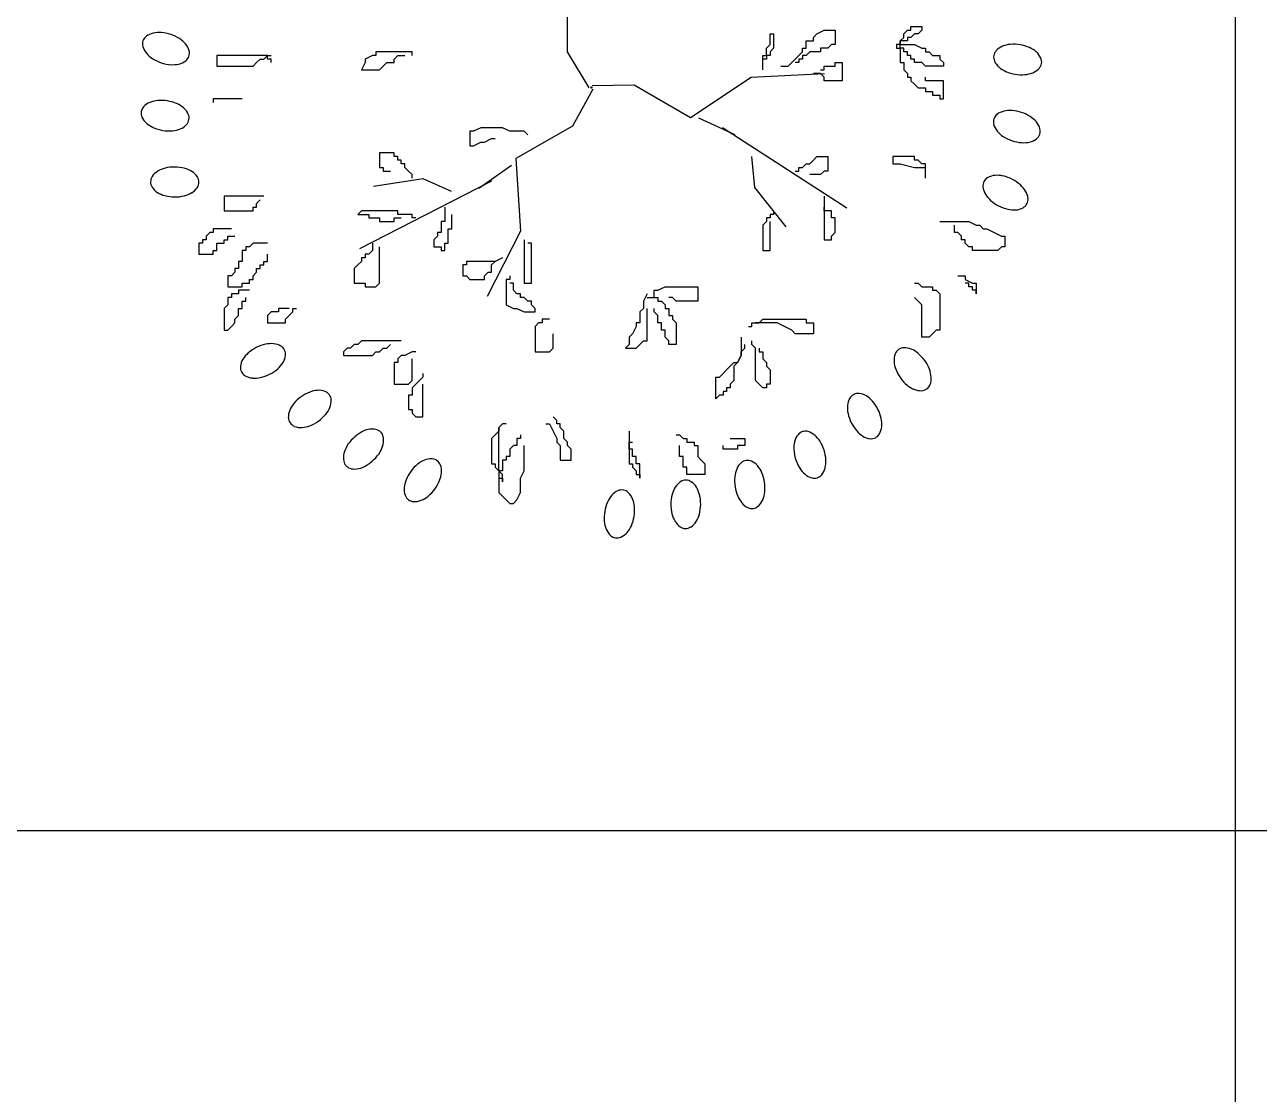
# Model space of a CAD drawing. Header units: inches. Extents: x 7658 to 73799, y 48 to 40262.
# Drawn here: x 49054 to 51150, y 30677 to 32493 of the extents above; entities that cross this region are included whole.
import ezdxf

# ---------------------------------------------------------------- set-up
doc = ezdxf.new("R2010")
doc.units = ezdxf.units.IN
doc.layers.add('www.cad-blocks.net', color=7, linetype='Continuous')

# ---------------------------------------------------------------- blocks, each defined once
blk = doc.blocks.new('A$C516926BB')
for p, q in [((39.7224, 38.5194), (39.7224, 0)), ((0, 30.4302), (62.4121, 30.4302))]:
    blk.add_line(p, q)
blk = doc.blocks.new('A$C4128763F')
at = {"color": 0}
for p, q in [((0.7243, 0.8255), (0.7243, 0.9359)), ((1.1479, 0.8562), (1.1602, 0.8623)), ((1.1602, 0.8623), (1.1786, 0.8623)), ((1.1786, 0.8623), (1.1786, 0.8377)), ((1.2952, 0.8562), (1.3014, 0.8623)), ((1.3014, 0.8623), (1.3075, 0.8623)), ((1.3075, 0.8684), (1.3259, 0.8684)), ((1.3075, 0.8623), (1.3075, 0.8684)), ((1.3259, 0.8623), (1.3198, 0.8562)), ((1.3259, 0.8684), (1.3259, 0.8623)), ((1.0681, 0.8562), (1.0742, 0.8562)), ((1.0681, 0.8377), (1.0681, 0.8562)), ((1.0742, 0.8562), (1.0742, 0.8316)), ((1.1295, 0.8439), (1.1418, 0.8439)), ((1.1295, 0.8316), (1.1295, 0.8439)), ((1.1418, 0.85), (1.1479, 0.8562)), ((1.1418, 0.8439), (1.1418, 0.85)), ((1.2891, 0.8439), (1.2952, 0.85)), ((1.3014, 0.8439), (1.2891, 0.8439)), ((1.2891, 0.8439), (1.2891, 0.8377)), ((1.2891, 0.8377), (1.2891, 0.8439)), ((1.2952, 0.85), (1.2952, 0.8562)), ((1.3014, 0.85), (1.3014, 0.8439)), ((1.3075, 0.85), (1.3014, 0.85)), ((1.3137, 0.8562), (1.3075, 0.85)), ((1.3198, 0.8562), (1.3137, 0.8562)), ((0.2148, 0.8193), (0.1288, 0.8193)), ((0.1288, 0.8193), (0.1288, 0.8009)), ((0.2086, 0.8132), (0.2148, 0.8193)), ((0.2148, 0.8193), (0.2209, 0.8193)), ((0.2148, 0.8132), (0.2148, 0.8193)), ((0.3928, 0.8193), (0.3805, 0.8132)), ((0.3989, 0.8193), (0.3928, 0.8193)), ((0.3989, 0.8255), (0.3989, 0.8193)), ((0.4603, 0.8255), (0.3989, 0.8255)), ((0.4296, 0.8132), (0.4358, 0.8193)), ((0.4358, 0.8193), (0.448, 0.8193)), ((0.4603, 0.8193), (0.4603, 0.8255)), ((0.7611, 0.7641), (0.7243, 0.8255)), ((1.0558, 0.8193), (1.0619, 0.8193)), ((1.0558, 0.7948), (1.0558, 0.8193)), ((1.0619, 0.8316), (1.0681, 0.8377)), ((1.0619, 0.8193), (1.0619, 0.8316)), ((1.0619, 0.8193), (1.0619, 0.8132)), ((1.0681, 0.8193), (1.0619, 0.8193)), ((1.0742, 0.8316), (1.0681, 0.8255)), ((1.0681, 0.8255), (1.0681, 0.8193)), ((1.1111, 0.8132), (1.1172, 0.8193)), ((1.1172, 0.8193), (1.1233, 0.8255)), ((1.1233, 0.8316), (1.1295, 0.8316)), ((1.1233, 0.8255), (1.1233, 0.8316)), ((1.1233, 0.8193), (1.1233, 0.8132)), ((1.1295, 0.8193), (1.1233, 0.8193)), ((1.1356, 0.8255), (1.1295, 0.8193)), ((1.154, 0.8255), (1.1356, 0.8255)), ((1.154, 0.8316), (1.154, 0.8255)), ((1.1663, 0.8316), (1.154, 0.8316)), ((1.1725, 0.8377), (1.1663, 0.8316)), ((1.1786, 0.8377), (1.1725, 0.8377)), ((1.283, 0.8377), (1.283, 0.8316)), ((1.2891, 0.8377), (1.283, 0.8377)), ((1.283, 0.8316), (1.2891, 0.8316)), ((1.2891, 0.8377), (1.3137, 0.8377)), ((1.2891, 0.8316), (1.2891, 0.8377)), ((1.2952, 0.8316), (1.2891, 0.8316)), ((1.2891, 0.8316), (1.2891, 0.8071)), ((1.2952, 0.8255), (1.2952, 0.8316)), ((1.3014, 0.8255), (1.2952, 0.8255)), ((1.3014, 0.8193), (1.3014, 0.8255)), ((1.3075, 0.8193), (1.3014, 0.8193)), ((1.3075, 0.8132), (1.3075, 0.8193)), ((1.3137, 0.8377), (1.3259, 0.8316)), ((1.3259, 0.8316), (1.3321, 0.8316)), ((1.3321, 0.8316), (1.3321, 0.8255)), ((1.3321, 0.8255), (1.3382, 0.8255)), ((1.3382, 0.8255), (1.3443, 0.8193)), ((1.3443, 0.8193), (1.3566, 0.8193)), ((1.3566, 0.8193), (1.3566, 0.8132)), ((0.1288, 0.8009), (0.1902, 0.8009)), ((0.1902, 0.8009), (0.1963, 0.8071)), ((0.1963, 0.8071), (0.2025, 0.8132)), ((0.2025, 0.8132), (0.2086, 0.8132)), ((0.2209, 0.8132), (0.2148, 0.8132)), ((0.2209, 0.8071), (0.2209, 0.8132)), ((0.3805, 0.8071), (0.3744, 0.7948)), ((0.3805, 0.8132), (0.3805, 0.8071)), ((0.4051, 0.7948), (0.4112, 0.8009)), ((0.4112, 0.8009), (0.4173, 0.8071)), ((0.4173, 0.8071), (0.4296, 0.8071)), ((0.4296, 0.8071), (0.4296, 0.8132)), ((1.0619, 0.8132), (1.0558, 0.8132)), ((1.0865, 0.8009), (1.0988, 0.8009)), ((1.0988, 0.8009), (1.1049, 0.8071)), ((1.1049, 0.8071), (1.1111, 0.8132)), ((1.1172, 0.8071), (1.1111, 0.8071)), ((1.1172, 0.8132), (1.1172, 0.8071)), ((1.1233, 0.8132), (1.1172, 0.8132)), ((1.1602, 0.8009), (1.1786, 0.8009)), ((1.1602, 0.7948), (1.1602, 0.8009)), ((1.1786, 0.8071), (1.1909, 0.8071)), ((1.1786, 0.8009), (1.1786, 0.8071)), ((1.1909, 0.8071), (1.1909, 0.7764)), ((1.2891, 0.8071), (1.2952, 0.8071)), ((1.2952, 0.8071), (1.2952, 0.7948)), ((1.3137, 0.8132), (1.3075, 0.8132)), ((1.3137, 0.8071), (1.3137, 0.8132)), ((1.3259, 0.8071), (1.3137, 0.8071)), ((1.3321, 0.8009), (1.3259, 0.8071)), ((1.3628, 0.8009), (1.3321, 0.8009)), ((1.3566, 0.8132), (1.3628, 0.8071)), ((1.3628, 0.8071), (1.3628, 0.8009)), ((0.3744, 0.7948), (0.4051, 0.7948)), ((0.9332, 0.7142), (1.0363, 0.7823)), ((1.0363, 0.7823), (1.1604, 0.7886)), ((1.154, 0.7887), (1.1418, 0.7887)), ((1.154, 0.7948), (1.1602, 0.7948)), ((1.1602, 0.7825), (1.154, 0.7887)), ((1.1602, 0.7764), (1.1602, 0.7825)), ((1.1909, 0.7764), (1.1602, 0.7764)), ((1.2952, 0.7948), (1.3014, 0.7887)), ((1.3014, 0.7887), (1.3014, 0.7825)), ((1.3014, 0.7825), (1.3075, 0.7825)), ((1.3075, 0.7825), (1.3075, 0.7764)), ((1.3075, 0.7764), (1.3137, 0.7703)), ((1.3321, 0.7764), (1.3321, 0.7825)), ((1.3628, 0.7764), (1.3321, 0.7764)), ((1.3628, 0.7457), (1.3628, 0.7764)), ((0.7671, 0.7619), (0.7324, 0.6993)), ((0.766, 0.7682), (0.8376, 0.7694)), ((0.8376, 0.7694), (0.9332, 0.7142)), ((1.3137, 0.7703), (1.3198, 0.7641)), ((1.3198, 0.7641), (1.3321, 0.7641)), ((1.3321, 0.7641), (1.3321, 0.758)), ((1.3321, 0.758), (1.3443, 0.758)), ((1.3443, 0.758), (1.3443, 0.7519)), ((0.1718, 0.7457), (0.1227, 0.7457)), ((0.1227, 0.7457), (0.1227, 0.7396)), ((1.3443, 0.7519), (1.3566, 0.7519)), ((1.3566, 0.7519), (1.3566, 0.7457)), ((1.3566, 0.7457), (1.3628, 0.7457)), ((0.9469, 0.7134), (1.0084, 0.6849)), ((0.577, 0.6966), (0.5647, 0.6905)), ((0.6138, 0.6966), (0.577, 0.6966)), ((0.6261, 0.6905), (0.6138, 0.6966)), ((0.7324, 0.6993), (0.6367, 0.6441)), ((0.9872, 0.6972), (1.1988, 0.5608)), ((0.5585, 0.6905), (0.5585, 0.666)), ((0.5647, 0.6905), (0.5585, 0.6905)), ((0.5647, 0.666), (0.577, 0.6721)), ((0.577, 0.6721), (0.5831, 0.6721)), ((0.5831, 0.6721), (0.5954, 0.6782)), ((0.5954, 0.6782), (0.6015, 0.6782)), ((0.6506, 0.6905), (0.6261, 0.6905)), ((0.6568, 0.6844), (0.6506, 0.6905)), ((0.4051, 0.6537), (0.4051, 0.6292)), ((0.4296, 0.6537), (0.4051, 0.6537)), ((0.4296, 0.6476), (0.4296, 0.6537)), ((0.5585, 0.666), (0.5647, 0.666)), ((0.4051, 0.6292), (0.4112, 0.6292)), ((0.4112, 0.6292), (0.4112, 0.623)), ((0.4358, 0.6476), (0.4296, 0.6476)), ((0.4358, 0.6414), (0.4358, 0.6476)), ((0.4419, 0.6414), (0.4358, 0.6414)), ((0.4419, 0.6353), (0.4419, 0.6414)), ((0.448, 0.6353), (0.4419, 0.6353)), ((0.448, 0.6292), (0.448, 0.6353)), ((0.4542, 0.623), (0.448, 0.6292)), ((0.6292, 0.6327), (0.5738, 0.5936)), ((0.6367, 0.6441), (0.6442, 0.5208)), ((1.0364, 0.6475), (1.0415, 0.595)), ((1.1172, 0.6292), (1.1233, 0.6292)), ((1.1172, 0.623), (1.1172, 0.6292)), ((1.1233, 0.6292), (1.1295, 0.6353)), ((1.1295, 0.6353), (1.1356, 0.6353)), ((1.1356, 0.6353), (1.1418, 0.6414)), ((1.1418, 0.6414), (1.1479, 0.6476)), ((1.1479, 0.6476), (1.1663, 0.6476)), ((1.1663, 0.6476), (1.1663, 0.623)), ((1.2768, 0.6476), (1.2768, 0.6353)), ((1.3137, 0.6476), (1.2768, 0.6476)), ((1.2768, 0.6353), (1.2891, 0.6353)), ((1.2891, 0.6353), (1.3137, 0.6292)), ((1.3137, 0.6414), (1.3137, 0.6476)), ((1.3198, 0.6414), (1.3137, 0.6414)), ((1.3137, 0.6292), (1.3321, 0.6292)), ((1.3259, 0.6353), (1.3198, 0.6414)), ((1.3321, 0.6353), (1.3259, 0.6353)), ((1.3321, 0.6108), (1.3321, 0.6353)), ((0.4793, 0.61), (0.3949, 0.5967)), ((0.4112, 0.623), (0.4235, 0.623)), ((0.4603, 0.6169), (0.4542, 0.623)), ((0.4603, 0.6108), (0.4603, 0.6169)), ((0.5274, 0.5881), (0.4793, 0.61)), ((1.1111, 0.623), (1.1172, 0.623)), ((1.154, 0.6169), (1.1356, 0.6169)), ((1.1602, 0.623), (1.154, 0.6169)), ((1.1663, 0.623), (1.1602, 0.623)), ((0.595, 0.6059), (0.3711, 0.4908)), ((1.0415, 0.595), (1.0952, 0.5285)), ((0.2086, 0.5801), (0.1411, 0.5801)), ((0.1411, 0.5801), (0.1411, 0.5555)), ((0.1963, 0.5678), (0.2025, 0.5739)), ((0.1963, 0.5617), (0.1963, 0.5678)), ((1.1602, 0.5801), (1.1602, 0.5065)), ((0.1411, 0.5555), (0.1902, 0.5555)), ((0.1902, 0.5617), (0.1963, 0.5617)), ((0.1902, 0.5555), (0.1902, 0.5617)), ((0.3744, 0.5555), (0.3682, 0.5494)), ((0.3682, 0.5494), (0.3866, 0.5494)), ((0.4358, 0.5555), (0.3744, 0.5555)), ((0.3866, 0.5494), (0.3866, 0.5433)), ((0.4358, 0.5494), (0.4358, 0.5555)), ((0.4603, 0.5494), (0.4358, 0.5494)), ((0.4603, 0.5433), (0.4603, 0.5494)), ((0.5156, 0.5617), (0.5156, 0.5371)), ((0.5278, 0.5249), (0.5278, 0.5494)), ((1.0681, 0.5494), (1.0681, 0.5433)), ((1.0742, 0.5494), (1.0681, 0.5494)), ((1.0742, 0.5555), (1.0742, 0.5494)), ((1.1602, 0.5555), (1.1602, 0.5617)), ((1.1725, 0.5555), (1.1602, 0.5555)), ((1.1725, 0.5433), (1.1725, 0.5555)), ((0.1227, 0.5249), (0.1227, 0.5187)), ((0.1534, 0.5249), (0.1227, 0.5249)), ((0.3866, 0.5433), (0.4051, 0.5433)), ((0.4051, 0.5433), (0.4051, 0.5371)), ((0.4051, 0.5371), (0.4296, 0.5371)), ((0.4296, 0.5433), (0.4419, 0.5433)), ((0.4296, 0.5371), (0.4296, 0.5433)), ((0.4665, 0.5433), (0.4603, 0.5433)), ((0.5094, 0.5371), (0.5094, 0.5187)), ((0.5156, 0.5371), (0.5094, 0.5371)), ((0.5217, 0.5249), (0.5278, 0.5249)), ((0.5217, 0.5003), (0.5217, 0.5249)), ((1.0619, 0.5371), (1.0558, 0.531)), ((1.0558, 0.531), (1.0558, 0.4881)), ((1.0619, 0.5433), (1.0619, 0.5371)), ((1.0681, 0.5433), (1.0619, 0.5433)), ((1.0681, 0.4881), (1.0681, 0.5371)), ((1.1786, 0.5433), (1.1725, 0.5433)), ((1.1786, 0.5187), (1.1786, 0.5433)), ((1.3566, 0.5371), (1.4057, 0.5371)), ((1.3812, 0.5187), (1.3812, 0.531)), ((1.4057, 0.5371), (1.418, 0.531)), ((1.418, 0.531), (1.4242, 0.531)), ((1.4242, 0.531), (1.4303, 0.5249)), ((1.4303, 0.5249), (1.4364, 0.5249)), ((1.4364, 0.5249), (1.4487, 0.5187)), ((0.1042, 0.5065), (0.1042, 0.5003)), ((0.1104, 0.5065), (0.1042, 0.5065)), ((0.1165, 0.5187), (0.1104, 0.5126)), ((0.1104, 0.5126), (0.1104, 0.5065)), ((0.1227, 0.5187), (0.1165, 0.5187)), ((0.1411, 0.5065), (0.1472, 0.5065)), ((0.1411, 0.5003), (0.1411, 0.5065)), ((0.1472, 0.5126), (0.1595, 0.5126)), ((0.1472, 0.5065), (0.1472, 0.5126)), ((0.5033, 0.5126), (0.4971, 0.5065)), ((0.4971, 0.5065), (0.4971, 0.4942)), ((0.5033, 0.5187), (0.5033, 0.5126)), ((0.5094, 0.5187), (0.5033, 0.5187)), ((0.6442, 0.5208), (0.5876, 0.4102)), ((0.6506, 0.5065), (0.6506, 0.4328)), ((1.1602, 0.5065), (1.1725, 0.5065)), ((1.1725, 0.5126), (1.1786, 0.5187)), ((1.1725, 0.5065), (1.1725, 0.5126)), ((1.3873, 0.5187), (1.3812, 0.5187)), ((1.3935, 0.5126), (1.3873, 0.5187)), ((1.3935, 0.5065), (1.3935, 0.5126)), ((1.3996, 0.5065), (1.3935, 0.5065)), ((1.3996, 0.5003), (1.3996, 0.5065)), ((1.4487, 0.5187), (1.461, 0.5126)), ((1.461, 0.5126), (1.4671, 0.5126)), ((1.4671, 0.5126), (1.4671, 0.4942)), ((0.0981, 0.5003), (0.0981, 0.4819)), ((0.1042, 0.5003), (0.0981, 0.5003)), ((0.1227, 0.4881), (0.1288, 0.4881)), ((0.1227, 0.4819), (0.1227, 0.4881)), ((0.1288, 0.5003), (0.1411, 0.5003)), ((0.1288, 0.4881), (0.1288, 0.5003)), ((0.1718, 0.4881), (0.1718, 0.4696)), ((0.1779, 0.4881), (0.1718, 0.4881)), ((0.1779, 0.4942), (0.1779, 0.4881)), ((0.1841, 0.4942), (0.1779, 0.4942)), ((0.1902, 0.5003), (0.1841, 0.4942)), ((0.2148, 0.5003), (0.1902, 0.5003)), ((0.3928, 0.4881), (0.3866, 0.4819)), ((0.3928, 0.5003), (0.3928, 0.4881)), ((0.4051, 0.4328), (0.4051, 0.4942)), ((0.4971, 0.4942), (0.5094, 0.4942)), ((0.5094, 0.4942), (0.5094, 0.4881)), ((0.5094, 0.4881), (0.5156, 0.4881)), ((0.5156, 0.5003), (0.5217, 0.5003)), ((0.5156, 0.4881), (0.5156, 0.5003)), ((0.6629, 0.5003), (0.6568, 0.5003)), ((0.6629, 0.4328), (0.6629, 0.5003)), ((1.0558, 0.4881), (1.0681, 0.4881)), ((1.4057, 0.4942), (1.3996, 0.5003)), ((1.4119, 0.4942), (1.4057, 0.4942)), ((1.4119, 0.4881), (1.4119, 0.4942)), ((1.4549, 0.4881), (1.4119, 0.4881)), ((1.461, 0.4942), (1.4549, 0.4881)), ((1.4671, 0.4942), (1.461, 0.4942)), ((0.0981, 0.4819), (0.1227, 0.4819)), ((0.1656, 0.4696), (0.1656, 0.4574)), ((0.1718, 0.4696), (0.1656, 0.4696)), ((0.2025, 0.4635), (0.2086, 0.4635)), ((0.2025, 0.4574), (0.2025, 0.4635)), ((0.2086, 0.4696), (0.2148, 0.4696)), ((0.2086, 0.4635), (0.2086, 0.4696)), ((0.2148, 0.4696), (0.2148, 0.4819)), ((0.3682, 0.4635), (0.3621, 0.4574)), ((0.3744, 0.4696), (0.3682, 0.4635)), ((0.3744, 0.4758), (0.3744, 0.4696)), ((0.3805, 0.4758), (0.3744, 0.4758)), ((0.3805, 0.4819), (0.3805, 0.4758)), ((0.3866, 0.4819), (0.3805, 0.4819)), ((0.5463, 0.4635), (0.5463, 0.4451)), ((0.5524, 0.4635), (0.5463, 0.4635)), ((0.6015, 0.4696), (0.5524, 0.4696)), ((0.5524, 0.4696), (0.5524, 0.4635)), ((0.5954, 0.4635), (0.6015, 0.4696)), ((0.5954, 0.4512), (0.5954, 0.4635)), ((0.6138, 0.4758), (0.6015, 0.4696)), ((0.1472, 0.4451), (0.1472, 0.4267)), ((0.1534, 0.4451), (0.1472, 0.4451)), ((0.1595, 0.4512), (0.1534, 0.4451)), ((0.1656, 0.4574), (0.1595, 0.4574)), ((0.1595, 0.4574), (0.1595, 0.4512)), ((0.1902, 0.4451), (0.1963, 0.4512)), ((0.1902, 0.439), (0.1902, 0.4451)), ((0.1963, 0.4574), (0.2025, 0.4574)), ((0.1963, 0.4512), (0.1963, 0.4574)), ((0.3621, 0.4574), (0.3621, 0.4328)), ((0.5463, 0.4451), (0.5524, 0.4451)), ((0.5524, 0.4451), (0.5585, 0.439)), ((0.5831, 0.4451), (0.5892, 0.4512)), ((0.5831, 0.439), (0.5831, 0.4451)), ((0.5892, 0.4512), (0.5954, 0.4512)), ((0.6261, 0.4451), (0.6261, 0.439)), ((1.3873, 0.4451), (1.3996, 0.4451)), ((1.3996, 0.4451), (1.3996, 0.439)), ((0.1472, 0.4267), (0.1718, 0.4267)), ((0.1656, 0.4206), (0.1656, 0.4144)), ((0.1841, 0.4206), (0.1656, 0.4206)), ((0.1718, 0.4328), (0.1841, 0.4328)), ((0.1718, 0.4267), (0.1718, 0.4328)), ((0.1841, 0.439), (0.1902, 0.439)), ((0.1841, 0.4328), (0.1841, 0.439)), ((0.3621, 0.4328), (0.3805, 0.4328)), ((0.3805, 0.4328), (0.3805, 0.4267)), ((0.3805, 0.4267), (0.3989, 0.4267)), ((0.3989, 0.4267), (0.4051, 0.4328)), ((0.5585, 0.439), (0.5831, 0.439)), ((0.6199, 0.439), (0.6199, 0.396)), ((0.6261, 0.439), (0.6199, 0.439)), ((0.6322, 0.4328), (0.6261, 0.4328)), ((0.6322, 0.4206), (0.6322, 0.4328)), ((0.6383, 0.4144), (0.6322, 0.4206)), ((0.6506, 0.4328), (0.6629, 0.4328)), ((0.8716, 0.4206), (0.8778, 0.4206)), ((0.8716, 0.4083), (0.8716, 0.4206)), ((0.8778, 0.4206), (0.8901, 0.4267)), ((0.8901, 0.4267), (0.9453, 0.4267)), ((0.9453, 0.4267), (0.9453, 0.4022)), ((1.3137, 0.4328), (1.3198, 0.4328)), ((1.3198, 0.4328), (1.3259, 0.4267)), ((1.3259, 0.4267), (1.3443, 0.4267)), ((1.3443, 0.4267), (1.3443, 0.4206)), ((1.3443, 0.4206), (1.3505, 0.4206)), ((1.3505, 0.4206), (1.3566, 0.4144)), ((1.3996, 0.439), (1.4119, 0.4328)), ((1.4057, 0.4328), (1.3996, 0.4328)), ((1.4057, 0.4267), (1.4057, 0.4328)), ((1.4119, 0.4267), (1.4057, 0.4267)), ((1.4119, 0.4328), (1.418, 0.4328)), ((1.4119, 0.4206), (1.4119, 0.4267)), ((1.418, 0.4206), (1.4119, 0.4206)), ((1.418, 0.4328), (1.418, 0.4144)), ((1.418, 0.4144), (1.418, 0.4206)), ((0.1472, 0.4083), (0.1472, 0.396)), ((0.1534, 0.4083), (0.1472, 0.4083)), ((0.1656, 0.4144), (0.1534, 0.4144)), ((0.1534, 0.4144), (0.1534, 0.4083)), ((0.1718, 0.4022), (0.1779, 0.4022)), ((0.1718, 0.3899), (0.1718, 0.4022)), ((0.1779, 0.4022), (0.1779, 0.4083)), ((0.6445, 0.4144), (0.6383, 0.4144)), ((0.6445, 0.4083), (0.6445, 0.4144)), ((0.6506, 0.4083), (0.6445, 0.4083)), ((0.6568, 0.4022), (0.6506, 0.4083)), ((0.6629, 0.4022), (0.6568, 0.4022)), ((0.6629, 0.396), (0.6629, 0.4022)), ((0.8594, 0.4144), (0.8532, 0.4022)), ((0.8532, 0.4022), (0.8532, 0.3899)), ((0.8594, 0.4083), (0.8778, 0.4083)), ((0.8778, 0.4083), (0.8778, 0.4022)), ((0.8778, 0.4022), (0.8839, 0.4022)), ((0.8839, 0.4022), (0.8901, 0.396)), ((0.9023, 0.4083), (0.8962, 0.4083)), ((0.9085, 0.4022), (0.9023, 0.4083)), ((0.9453, 0.4022), (0.9085, 0.4022)), ((1.3198, 0.4022), (1.3137, 0.4083)), ((1.3259, 0.396), (1.3198, 0.4022)), ((1.3566, 0.4144), (1.3566, 0.3531)), ((0.1472, 0.396), (0.1411, 0.3899)), ((0.1411, 0.3899), (0.1411, 0.3531)), ((0.1595, 0.3715), (0.1656, 0.3776)), ((0.1656, 0.3899), (0.1718, 0.3899)), ((0.1656, 0.3776), (0.1656, 0.3899)), ((0.2209, 0.3838), (0.2148, 0.3776)), ((0.2148, 0.3776), (0.2148, 0.3654)), ((0.2332, 0.3838), (0.2209, 0.3838)), ((0.2332, 0.3899), (0.2332, 0.3838)), ((0.2516, 0.3899), (0.2332, 0.3899)), ((0.2454, 0.3715), (0.2516, 0.3776)), ((0.2516, 0.3776), (0.2577, 0.3838)), ((0.2577, 0.3899), (0.2639, 0.3899)), ((0.2577, 0.3838), (0.2577, 0.3899)), ((0.6199, 0.396), (0.6322, 0.3899)), ((0.6322, 0.3899), (0.6383, 0.3899)), ((0.6383, 0.3899), (0.6506, 0.3838)), ((0.6506, 0.3838), (0.669, 0.3838)), ((0.669, 0.3899), (0.6629, 0.396)), ((0.669, 0.3838), (0.669, 0.3899)), ((0.8532, 0.3899), (0.8471, 0.3838)), ((0.8471, 0.3838), (0.8471, 0.3654)), ((0.8594, 0.3347), (0.8594, 0.3899)), ((0.8716, 0.3838), (0.8716, 0.3899)), ((0.8778, 0.3776), (0.8716, 0.3838)), ((0.8778, 0.3654), (0.8778, 0.3776)), ((0.8901, 0.396), (0.8901, 0.3899)), ((0.8901, 0.3899), (0.8962, 0.3899)), ((0.8962, 0.3899), (0.8962, 0.3776)), ((0.8962, 0.3776), (0.9023, 0.3776)), ((0.9023, 0.3776), (0.9023, 0.3715)), ((1.3259, 0.3408), (1.3259, 0.396)), ((0.1472, 0.3531), (0.1534, 0.3592)), ((0.1534, 0.3592), (0.1595, 0.3654)), ((0.1595, 0.3654), (0.1595, 0.3715)), ((0.2148, 0.3654), (0.2454, 0.3654)), ((0.2454, 0.3654), (0.2454, 0.3715)), ((0.6752, 0.3654), (0.669, 0.3592)), ((0.669, 0.3592), (0.669, 0.3163)), ((0.6813, 0.3654), (0.6752, 0.3654)), ((0.6813, 0.3715), (0.6813, 0.3654)), ((0.6936, 0.3715), (0.6813, 0.3715)), ((0.8409, 0.3592), (0.8348, 0.3469)), ((0.8409, 0.3654), (0.8409, 0.3592)), ((0.8471, 0.3654), (0.8409, 0.3654)), ((0.8839, 0.3654), (0.8778, 0.3654)), ((0.8839, 0.3531), (0.8839, 0.3654)), ((0.9023, 0.3715), (0.9085, 0.3654)), ((0.9085, 0.3654), (0.9085, 0.3285)), ((1.0313, 0.3592), (1.0374, 0.3592)), ((1.0374, 0.3654), (1.0497, 0.3654)), ((1.0374, 0.3592), (1.0374, 0.3654)), ((1.0804, 0.3654), (1.0435, 0.3654)), ((1.0497, 0.3654), (1.0558, 0.3715)), ((1.0558, 0.3715), (1.1295, 0.3715)), ((1.0926, 0.3592), (1.0804, 0.3654)), ((1.1049, 0.3531), (1.0926, 0.3592)), ((1.1295, 0.3715), (1.1295, 0.3654)), ((1.1295, 0.3654), (1.1418, 0.3654)), ((1.1418, 0.3654), (1.1418, 0.3469)), ((0.1411, 0.3531), (0.1472, 0.3531)), ((0.6997, 0.3224), (0.6997, 0.3469)), ((0.8348, 0.3469), (0.8287, 0.3408)), ((0.8287, 0.3408), (0.8287, 0.3285)), ((0.8901, 0.3531), (0.8839, 0.3531)), ((0.8901, 0.3408), (0.8901, 0.3531)), ((0.8962, 0.3347), (0.8901, 0.3408)), ((1.019, 0.3408), (1.019, 0.3101)), ((1.1111, 0.3469), (1.1049, 0.3531)), ((1.1418, 0.3469), (1.1111, 0.3469)), ((1.3382, 0.3408), (1.3259, 0.3408)), ((1.3443, 0.3469), (1.3382, 0.3408)), ((1.3505, 0.3531), (1.3443, 0.3469)), ((1.3566, 0.3531), (1.3505, 0.3531)), ((0.3498, 0.3224), (0.3437, 0.3163)), ((0.3437, 0.3163), (0.3437, 0.3101)), ((0.3559, 0.3224), (0.3498, 0.3224)), ((0.3621, 0.3285), (0.3559, 0.3224)), ((0.3682, 0.3285), (0.3621, 0.3285)), ((0.3744, 0.3347), (0.3682, 0.3285)), ((0.4419, 0.3347), (0.3744, 0.3347)), ((0.3928, 0.3101), (0.3989, 0.3163)), ((0.3989, 0.3163), (0.4051, 0.3163)), ((0.4051, 0.3163), (0.4112, 0.3224)), ((0.4112, 0.3224), (0.4173, 0.3224)), ((0.4173, 0.3224), (0.4235, 0.3285)), ((0.4603, 0.3163), (0.448, 0.3101)), ((0.4665, 0.3163), (0.4603, 0.3163)), ((0.669, 0.3163), (0.6936, 0.3163)), ((0.6936, 0.3163), (0.6997, 0.3224)), ((0.8287, 0.3285), (0.8225, 0.3224)), ((0.8225, 0.3224), (0.8409, 0.3224)), ((0.8409, 0.3224), (0.8471, 0.3285)), ((0.8471, 0.3285), (0.8532, 0.3347)), ((0.8532, 0.3347), (0.8594, 0.3347)), ((0.8962, 0.3285), (0.8962, 0.3347)), ((0.9085, 0.3285), (0.8962, 0.3285)), ((1.019, 0.3163), (1.0251, 0.3224)), ((1.019, 0.3101), (1.019, 0.3163)), ((1.0251, 0.3224), (1.0251, 0.3285)), ((1.0374, 0.3285), (1.0374, 0.3347)), ((1.0435, 0.3224), (1.0374, 0.3285)), ((1.0435, 0.2672), (1.0435, 0.3224)), ((1.0497, 0.3224), (1.0497, 0.3163)), ((1.0497, 0.3163), (1.0558, 0.3163)), ((1.0558, 0.3163), (1.0558, 0.304)), ((0.3437, 0.3101), (0.3928, 0.3101)), ((0.4296, 0.2979), (0.4296, 0.2611)), ((0.4358, 0.2979), (0.4296, 0.2979)), ((0.4419, 0.3101), (0.4358, 0.304)), ((0.4358, 0.304), (0.4358, 0.2979)), ((0.448, 0.3101), (0.4419, 0.3101)), ((0.4603, 0.2672), (0.4603, 0.304)), ((1.0006, 0.2917), (1.0067, 0.2979)), ((1.0067, 0.2979), (1.0128, 0.2979)), ((1.0128, 0.2979), (1.0067, 0.2917)), ((1.0128, 0.2979), (1.019, 0.3101)), ((1.019, 0.3101), (1.0128, 0.2979)), ((1.0558, 0.304), (1.0619, 0.2979)), ((1.0619, 0.2979), (1.0619, 0.2917)), ((0.4787, 0.2733), (0.4726, 0.2672)), ((0.4787, 0.2795), (0.4787, 0.2733)), ((0.976, 0.2365), (0.976, 0.2733)), ((0.976, 0.2733), (0.9821, 0.2733)), ((0.9821, 0.2733), (0.9883, 0.2795)), ((0.9883, 0.2795), (0.9944, 0.2856)), ((0.9944, 0.2856), (1.0006, 0.2917)), ((1.0067, 0.2917), (1.0067, 0.2672)), ((1.0619, 0.2917), (1.0681, 0.2856)), ((1.0681, 0.2856), (1.0681, 0.2611)), ((0.4296, 0.2611), (0.4542, 0.2611)), ((0.4542, 0.2611), (0.4603, 0.2672)), ((0.4665, 0.2611), (0.4603, 0.2549)), ((0.4603, 0.2549), (0.4603, 0.2427)), ((0.4726, 0.2672), (0.4665, 0.2611)), ((0.4787, 0.2058), (0.4787, 0.2611)), ((0.9944, 0.2549), (0.9944, 0.2488)), ((1.0006, 0.2549), (0.9944, 0.2549)), ((1.0067, 0.2672), (1.0006, 0.2611)), ((1.0006, 0.2611), (1.0006, 0.2549)), ((1.0497, 0.2611), (1.0435, 0.2672)), ((1.0558, 0.2549), (1.0497, 0.2611)), ((1.0619, 0.2549), (1.0558, 0.2549)), ((1.0619, 0.2611), (1.0619, 0.2549)), ((1.0681, 0.2611), (1.0619, 0.2611)), ((0.4542, 0.2427), (0.4542, 0.2181)), ((0.4603, 0.2427), (0.4542, 0.2427)), ((0.9821, 0.2427), (0.976, 0.2365)), ((0.9883, 0.2427), (0.9821, 0.2427)), ((0.9883, 0.2488), (0.9883, 0.2427)), ((0.9944, 0.2488), (0.9883, 0.2488)), ((0.4542, 0.2181), (0.4603, 0.2181)), ((0.4603, 0.2181), (0.4603, 0.212)), ((0.4603, 0.212), (0.4665, 0.2058)), ((0.4665, 0.2058), (0.4787, 0.2058)), ((0.6138, 0.1936), (0.6077, 0.1874)), ((0.6199, 0.1936), (0.6138, 0.1936)), ((0.6875, 0.1936), (0.6936, 0.1936)), ((0.6936, 0.1936), (0.6997, 0.1813)), ((0.7059, 0.1997), (0.6997, 0.2058)), ((0.7059, 0.1936), (0.7059, 0.1997)), ((0.712, 0.1936), (0.7059, 0.1936)), ((0.712, 0.1874), (0.712, 0.1936)), ((0.6015, 0.1752), (0.5954, 0.169)), ((0.5954, 0.169), (0.5954, 0.1261)), ((0.6077, 0.1813), (0.6015, 0.1752)), ((0.6077, 0.1138), (0.6077, 0.1874)), ((0.6077, 0.1874), (0.6077, 0.1813)), ((0.6383, 0.169), (0.6383, 0.1568)), ((0.6445, 0.169), (0.6383, 0.169)), ((0.6445, 0.1752), (0.6445, 0.169)), ((0.6997, 0.1813), (0.7059, 0.169)), ((0.7059, 0.169), (0.7059, 0.1629)), ((0.7182, 0.1813), (0.712, 0.1874)), ((0.7182, 0.169), (0.7182, 0.1813)), ((0.7243, 0.1629), (0.7182, 0.169)), ((0.8287, 0.1813), (0.8287, 0.1261)), ((0.9085, 0.1752), (0.9146, 0.1752)), ((0.9146, 0.1752), (0.9207, 0.169)), ((0.9207, 0.169), (0.9269, 0.169)), ((0.9269, 0.169), (0.9269, 0.1629)), ((1.0006, 0.169), (1.0251, 0.169)), ((1.0251, 0.169), (1.0251, 0.1568)), ((0.6322, 0.1568), (0.6261, 0.1506)), ((0.6261, 0.1506), (0.6261, 0.1384)), ((0.6383, 0.1568), (0.6322, 0.1568)), ((0.6506, 0.1138), (0.6506, 0.1568)), ((0.7059, 0.1629), (0.712, 0.1568)), ((0.712, 0.1568), (0.712, 0.1322)), ((0.7243, 0.1568), (0.7243, 0.1629)), ((0.7304, 0.1506), (0.7243, 0.1568)), ((0.7304, 0.1322), (0.7304, 0.1506)), ((0.8287, 0.1629), (0.8348, 0.1629)), ((0.8287, 0.1506), (0.8287, 0.1629)), ((0.8348, 0.1506), (0.8287, 0.1506)), ((0.8348, 0.1384), (0.8348, 0.1506)), ((0.9146, 0.1384), (0.9146, 0.1568)), ((0.9269, 0.1629), (0.9392, 0.1629)), ((0.9392, 0.1629), (0.9392, 0.1568)), ((0.9392, 0.1568), (0.9453, 0.1568)), ((0.9453, 0.1568), (0.9453, 0.1384)), ((0.9883, 0.1506), (0.9883, 0.1568)), ((1.0128, 0.1506), (0.9883, 0.1506)), ((1.0251, 0.1568), (1.0128, 0.1568)), ((1.0128, 0.1568), (1.0128, 0.1506)), ((0.5954, 0.1261), (0.6015, 0.1261)), ((0.6015, 0.1261), (0.6015, 0.12)), ((0.6138, 0.1322), (0.6138, 0.1138)), ((0.6199, 0.1322), (0.6138, 0.1322)), ((0.6199, 0.1384), (0.6199, 0.1322)), ((0.6261, 0.1384), (0.6199, 0.1384)), ((0.712, 0.1322), (0.7304, 0.1322)), ((0.8287, 0.1261), (0.8348, 0.1261)), ((0.8409, 0.1384), (0.8348, 0.1384)), ((0.8348, 0.1261), (0.8348, 0.12)), ((0.8409, 0.1261), (0.8409, 0.1384)), ((0.8471, 0.1261), (0.8409, 0.1261)), ((0.8471, 0.1015), (0.8471, 0.1261)), ((0.9207, 0.1384), (0.9146, 0.1384)), ((0.9207, 0.12), (0.9207, 0.1384)), ((0.9453, 0.1384), (0.9514, 0.1322)), ((0.9514, 0.1322), (0.9576, 0.1261)), ((0.9576, 0.1261), (0.9576, 0.1077)), ((0.6015, 0.12), (0.6077, 0.1138)), ((0.6077, 0.1138), (0.6077, 0.077)), ((0.6138, 0.1138), (0.6077, 0.1138)), ((0.6138, 0.1077), (0.6077, 0.1138)), ((0.6077, 0.1138), (0.6077, 0.1015)), ((0.6138, 0.0954), (0.6138, 0.1077)), ((0.6445, 0.1015), (0.6506, 0.1138)), ((0.8348, 0.12), (0.8409, 0.1138)), ((0.8409, 0.1138), (0.8409, 0.1077)), ((0.8409, 0.1077), (0.8471, 0.1077)), ((0.8471, 0.1077), (0.8471, 0.1015)), ((0.9269, 0.12), (0.9207, 0.12)), ((0.9269, 0.1077), (0.9269, 0.12)), ((0.9576, 0.1077), (0.9269, 0.1077)), ((0.6077, 0.1015), (0.6138, 0.1015)), ((0.6138, 0.1015), (0.6138, 0.0954)), ((0.6445, 0.077), (0.6445, 0.1015)), ((0.6077, 0.077), (0.6138, 0.0709)), ((0.6138, 0.0709), (0.6199, 0.0647)), ((0.6199, 0.0647), (0.6261, 0.0586)), ((0.6322, 0.0586), (0.6383, 0.0647)), ((0.6383, 0.0647), (0.6445, 0.077)), ((0.6261, 0.0586), (0.6322, 0.0586))]:
    blk.add_line(p, q, dxfattribs=at)
for centre, major_axis, start_param, end_param in [((0.0184, 0.8389), (-0.0113, 0.0113), 0.463918, 1.05669), ((0.0184, 0.8389), (-0.0113, 0.0113), -0.128855, 0.463918), ((0.0273, 0.8274), (-0.0216, 0.0216), -0.555543, -0.128855), ((0.0307, 0.8127), (0.0323, 0.0323), 0.713332, 1.015253), ((0.0292, 0.7917), (-0.0472, 0.0472), -1.106879, -0.857464), ((0.0292, 0.7917), (-0.0472, 0.0472), -1.356294, -1.106879), ((0.0406, 0.8094), (0.0323, 0.0323), 6.195767, 6.497688), ((0.0522, 0.8191), (-0.0216, 0.0216), 4.198282, 4.62497), ((0.0324, 0.8428), (-0.0216, 0.0216), 1.05669, 1.483378), ((0.044, 0.8525), (-0.0323, 0.0323), 1.483378, 1.785299), ((0.0661, 0.823), (-0.0113, 0.0113), 3.012738, 3.60551), ((0.0661, 0.823), (-0.0113, 0.0113), 3.60551, 4.198282), ((1.4639, 0.8165), (0.0113, 0.0113), 2.191793, 2.784566), ((1.4639, 0.8165), (-0.0113, 0.0113), 0.028225, 0.620997), ((1.4744, 0.8065), (0.0216, 0.0216), 1.172333, 1.599021), ((1.4801, 0.7925), (0.0323, 0.0323), 0.870412, 1.172333), ((1.4819, 0.7715), (-0.0472, 0.0472), -0.949799, -0.700385), ((1.4819, 0.7715), (-0.0472, 0.0472), -1.199214, -0.949799), ((1.4904, 0.7908), (-0.0323, 0.0323), -1.501135, -1.199214), ((1.5003, 0.8022), (0.0216, 0.0216), 5.926158, 6.352846), ((0.0554, 0.8702), (0.0472, 0.0472), 3.356095, 3.60551), ((0.0554, 0.8702), (-0.0472, 0.0472), 2.034714, 2.284128), ((0.0538, 0.8492), (0.0323, 0.0323), 3.854925, 4.156846), ((0.0573, 0.8345), (-0.0216, 0.0216), 2.58605, 3.012738), ((1.477, 0.8225), (-0.0216, 0.0216), 1.213769, 1.640457), ((1.487, 0.8339), (-0.0323, 0.0323), 1.640457, 1.942379), ((1.5029, 0.8182), (-0.0216, 0.0216), 2.74313, 3.169818), ((1.5135, 0.8083), (0.0113, 0.0113), 4.740614, 5.333386), ((1.5135, 0.8083), (-0.0113, 0.0113), 3.76259, 4.355362), ((1.4954, 0.8532), (0.0472, 0.0472), 3.513175, 3.76259), ((1.4954, 0.8532), (-0.0472, 0.0472), 2.191793, 2.441208), ((1.4972, 0.8322), (-0.0323, 0.0323), 2.441208, 2.74313), ((0.0265, 0.7113), (-0.0216, 0.0216), -0.398463, 0.028225), ((0.0323, 0.6973), (-0.0323, 0.0323), -0.700385, -0.398463), ((0.034, 0.6763), (-0.0472, 0.0472), -0.949799, -0.700385), ((0.034, 0.6763), (0.0472, 0.0472), 0.371582, 0.620997), ((0.0425, 0.6956), (-0.0323, 0.0323), -1.501135, -1.199214), ((0.016, 0.7212), (0.0113, 0.0113), 2.191793, 2.784566), ((0.016, 0.7212), (-0.0113, 0.0113), 0.028225, 0.620997), ((0.0292, 0.7272), (-0.0216, 0.0216), 1.213769, 1.640457), ((0.0524, 0.707), (0.0216, 0.0216), 5.926158, 6.352846), ((0.0656, 0.713), (-0.0113, 0.0113), 3.76259, 4.355362), ((1.4634, 0.7065), (-0.0113, 0.0113), -0.128855, 0.463918), ((1.4722, 0.695), (-0.0216, 0.0216), -0.555543, -0.128855), ((1.4756, 0.6803), (0.0323, 0.0323), 0.713332, 1.015253), ((1.4741, 0.6593), (0.0472, 0.0472), 0.463917, 0.713332), ((1.4741, 0.6593), (0.0472, 0.0472), 0.214503, 0.463917), ((1.4855, 0.677), (-0.0323, 0.0323), 4.62497, 4.926892), ((0.0391, 0.7387), (-0.0323, 0.0323), 1.640457, 1.942379), ((0.0476, 0.7579), (-0.0472, 0.0472), 1.942379, 2.191793), ((0.0476, 0.7579), (-0.0472, 0.0472), 2.191793, 2.441208), ((0.0494, 0.7369), (0.0323, 0.0323), 4.012004, 4.313926), ((0.0551, 0.7229), (0.0216, 0.0216), 4.313926, 4.740614), ((0.0656, 0.713), (-0.0113, 0.0113), 3.169818, 3.76259), ((1.4634, 0.7065), (-0.0113, 0.0113), 0.463918, 1.05669), ((1.4773, 0.7104), (-0.0216, 0.0216), 1.05669, 1.483378), ((1.4971, 0.6867), (0.0216, 0.0216), 5.769079, 6.195767), ((1.511, 0.6906), (-0.0113, 0.0113), 3.60551, 4.198282), ((1.4889, 0.7201), (-0.0323, 0.0323), 1.483378, 1.785299), ((1.5003, 0.7378), (-0.0472, 0.0472), 1.785299, 2.034714), ((1.5003, 0.7378), (-0.0472, 0.0472), 2.034714, 2.284128), ((1.4988, 0.7168), (0.0323, 0.0323), 3.854925, 4.156846), ((1.5022, 0.7021), (-0.0216, 0.0216), 2.58605, 3.012738), ((1.511, 0.6906), (-0.0113, 0.0113), 3.012738, 3.60551), ((0.0569, 0.5631), (0.0472, 0.0472), 0.778077, 1.027491), ((0.0569, 0.5631), (0.0472, 0.0472), 0.528662, 0.778077), ((0.0321, 0.6046), (0.0113, 0.0113), 1.756101, 2.348873), ((0.044, 0.5965), (-0.0216, 0.0216), -0.241383, 0.185305), ((0.0518, 0.5835), (0.0323, 0.0323), 1.027491, 1.329413), ((0.0622, 0.5834), (0.0323, 0.0323), 0.226741, 0.528662), ((0.0702, 0.5963), (0.0216, 0.0216), 6.083238, 6.509926), ((0.0823, 0.6043), (-0.0113, 0.0113), 3.919669, 4.512442), ((1.4456, 0.5979), (-0.0113, 0.0113), -0.285934, 0.306838), ((1.4526, 0.5852), (-0.0216, 0.0216), -0.712623, -0.285934), ((1.4537, 0.5701), (-0.0323, 0.0323), -1.014544, -0.712623), ((1.4489, 0.5496), (-0.0472, 0.0472), -1.263959, -1.014544), ((1.4489, 0.5496), (-0.0472, 0.0472), -1.513373, -1.263959), ((0.0321, 0.6046), (-0.0113, 0.0113), 0.778077, 1.370849), ((0.0441, 0.6126), (0.0216, 0.0216), 2.941645, 3.368333), ((0.0704, 0.6124), (-0.0216, 0.0216), 2.900209, 3.326897), ((0.0823, 0.6043), (-0.0113, 0.0113), 3.326897, 3.919669), ((1.4456, 0.5979), (-0.0113, 0.0113), 0.306838, 0.89961), ((1.46, 0.5996), (0.0216, 0.0216), 2.470406, 2.897094), ((1.4629, 0.5653), (-0.0323, 0.0323), 4.467891, 4.769812), ((1.4759, 0.5731), (0.0216, 0.0216), 5.611999, 6.038687), ((0.0521, 0.6255), (-0.0323, 0.0323), 1.797537, 2.099458), ((0.0575, 0.6458), (0.0472, 0.0472), 3.670255, 3.919669), ((0.0575, 0.6458), (-0.0472, 0.0472), 2.348873, 2.598288), ((0.0625, 0.6254), (-0.0323, 0.0323), 2.598288, 2.900209), ((1.473, 0.6073), (0.0323, 0.0323), 2.897094, 3.199016), ((1.487, 0.6231), (0.0472, 0.0472), 3.199016, 3.44843), ((1.4903, 0.5748), (0.0113, 0.0113), 4.426455, 5.019227), ((1.4903, 0.5748), (0.0113, 0.0113), 5.019227, 5.611999), ((1.487, 0.6231), (0.0472, 0.0472), 3.44843, 3.697845), ((1.4822, 0.6026), (-0.0323, 0.0323), 2.127049, 2.42897), ((1.4833, 0.5875), (-0.0216, 0.0216), 2.42897, 2.855658), ((0.2256, 0.2637), (0.0472, 0.0472), 1.249316, 1.49873), ((0.2256, 0.2637), (0.0472, 0.0472), 0.999901, 1.249316), ((0.2211, 0.2843), (-0.0323, 0.0323), -0.872817, -0.570895), ((0.2224, 0.2993), (-0.0216, 0.0216), -1.299505, -0.872817), ((0.2295, 0.3119), (0.0113, 0.0113), 5.961704, 6.554477), ((0.2295, 0.3119), (0.0113, 0.0113), 5.368932, 5.961704), ((1.2957, 0.307), (-0.0113, 0.0113), -0.164401, 0.428371), ((1.2957, 0.307), (-0.0113, 0.0113), -0.757173, -0.164401), ((1.2961, 0.2925), (-0.0216, 0.0216), -1.183862, -0.757173), ((1.2902, 0.2786), (0.0323, 0.0323), 0.085013, 0.386935), ((0.1989, 0.2876), (0.0216, 0.0216), 1.800652, 2.22734), ((0.2118, 0.2796), (-0.0323, 0.0323), -0.072066, 0.229855), ((0.2023, 0.3218), (-0.0323, 0.0323), 3.069527, 3.371448), ((0.2152, 0.3138), (0.0216, 0.0216), 4.942244, 5.368932), ((1.3092, 0.3019), (-0.0216, 0.0216), 0.428371, 0.855059), ((1.3243, 0.303), (0.0323, 0.0323), 2.425856, 2.727777), ((1.2766, 0.2624), (-0.0472, 0.0472), 4.547988, 4.797402), ((1.2766, 0.2624), (-0.0472, 0.0472), 4.298573, 4.547988), ((0.1846, 0.2895), (-0.0113, 0.0113), 0.656543, 1.249315), ((0.1846, 0.2895), (0.0113, 0.0113), 2.820112, 3.412884), ((0.1917, 0.3021), (-0.0216, 0.0216), 1.842088, 2.268776), ((0.1885, 0.3377), (0.0472, 0.0472), 4.141494, 4.390908), ((0.1885, 0.3377), (0.0472, 0.0472), 4.390908, 4.640323), ((1.344, 0.3106), (0.0472, 0.0472), 2.727777, 2.977191), ((1.2963, 0.2701), (-0.0323, 0.0323), 3.996652, 4.298573), ((1.3114, 0.2711), (0.0216, 0.0216), 5.14076, 5.567448), ((0.193, 0.3171), (0.0323, 0.0323), 3.839572, 4.141494), ((1.344, 0.3106), (-0.0472, 0.0472), 1.406395, 1.65581), ((1.3304, 0.2945), (-0.0323, 0.0323), 1.65581, 1.957731), ((1.3245, 0.2806), (-0.0216, 0.0216), 1.957731, 2.384419), ((1.3249, 0.2661), (0.0113, 0.0113), 3.955216, 4.547988), ((1.3249, 0.2661), (-0.0113, 0.0113), 2.977192, 3.569964), ((0.3106, 0.1855), (0.0472, 0.0472), 1.406395, 1.65581), ((0.3106, 0.1855), (0.0472, 0.0472), 1.156981, 1.406395), ((0.303, 0.2051), (0.0323, 0.0323), 0.855059, 1.156981), ((0.3019, 0.2202), (0.0216, 0.0216), 0.428371, 0.855059), ((0.307, 0.2338), (-0.0113, 0.0113), 4.547988, 5.14076), ((0.307, 0.2338), (0.0113, 0.0113), 5.526012, 6.118784), ((0.2925, 0.2334), (-0.0216, 0.0216), 3.528528, 3.955216), ((1.2301, 0.2224), (-0.0216, 0.0216), 0.271292, 0.69798), ((1.2175, 0.2295), (0.0113, 0.0113), 1.249316, 1.842088), ((1.2175, 0.2295), (0.0113, 0.0113), 0.656543, 1.249316), ((1.2157, 0.2152), (0.0216, 0.0216), 0.229855, 0.656543), ((1.2077, 0.2023), (0.0323, 0.0323), 6.211119, 6.51304), ((1.1918, 0.1885), (0.0472, 0.0472), 5.961704, 6.211119), ((0.2806, 0.205), (0.0216, 0.0216), 1.957731, 2.384419), ((0.2945, 0.1991), (-0.0323, 0.0323), 0.085014, 0.386935), ((0.2624, 0.2528), (-0.0472, 0.0472), 2.977192, 3.226606), ((0.2786, 0.2393), (-0.0323, 0.0323), 3.226606, 3.528528), ((1.2452, 0.2211), (0.0323, 0.0323), 2.268776, 2.570697), ((1.2658, 0.2256), (0.0472, 0.0472), 2.570697, 2.820112), ((1.1918, 0.1885), (0.0472, 0.0472), 5.71229, 5.961704), ((0.2661, 0.2046), (-0.0113, 0.0113), 0.813623, 1.406395), ((0.2661, 0.2046), (-0.0113, 0.0113), 1.406395, 1.999167), ((0.2711, 0.2181), (-0.0216, 0.0216), 1.999167, 2.425856), ((0.2701, 0.2332), (-0.0323, 0.0323), 2.425856, 2.727777), ((0.2624, 0.2528), (-0.0472, 0.0472), 2.727777, 2.977192), ((1.2658, 0.2256), (-0.0472, 0.0472), 1.249315, 1.49873), ((1.2274, 0.1917), (0.0216, 0.0216), 4.983681, 5.410369), ((1.2124, 0.193), (0.0323, 0.0323), 5.410369, 5.71229), ((0.4068, 0.1216), (-0.0472, 0.0472), -0.007321, 0.242093), ((0.4068, 0.1216), (0.0472, 0.0472), 1.31406, 1.563475), ((0.3962, 0.1398), (0.0323, 0.0323), 1.012139, 1.31406), ((0.3928, 0.1545), (-0.0216, 0.0216), -0.985345, -0.558657), ((0.3957, 0.1687), (0.0113, 0.0113), 6.275864, 6.868636), ((0.3957, 0.1687), (-0.0113, 0.0113), 4.112295, 4.705067), ((0.3814, 0.1661), (0.0216, 0.0216), 5.256404, 5.683091), ((1.1396, 0.1563), (0.0216, 0.0216), 1.685009, 2.111696), ((1.1282, 0.1653), (0.0113, 0.0113), 1.092236, 1.685009), ((1.1282, 0.1653), (-0.0113, 0.0113), -1.071333, -0.47856), ((1.1242, 0.1514), (-0.0216, 0.0216), -1.498021, -1.071333), ((1.1143, 0.14), (-0.0323, 0.0323), 4.483243, 4.785164), ((1.2499, 0.2118), (0.0323, 0.0323), 3.069526, 3.371448), ((1.2419, 0.1989), (0.0216, 0.0216), 3.371448, 3.798136), ((1.24, 0.1846), (-0.0113, 0.0113), 2.22734, 2.820112), ((1.24, 0.1846), (0.0113, 0.0113), 4.390908, 4.983681), ((0.3888, 0.1325), (-0.0323, 0.0323), 0.242093, 0.544015), ((0.3667, 0.1697), (0.0323, 0.0323), 4.954482, 5.256404), ((1.1543, 0.1526), (-0.0323, 0.0323), 0.5409, 0.842821), ((1.1753, 0.1538), (-0.0472, 0.0472), 0.842821, 1.092236), ((1.0964, 0.1288), (-0.0472, 0.0472), 4.233829, 4.483243), ((1.0964, 0.1288), (-0.0472, 0.0472), 3.984414, 4.233829), ((0.3741, 0.1361), (-0.0216, 0.0216), 0.544015, 0.970702), ((0.3599, 0.1334), (0.0113, 0.0113), 2.541499, 3.134271), ((0.3487, 0.1806), (-0.0472, 0.0472), 2.884857, 3.134271), ((0.3487, 0.1806), (-0.0472, 0.0472), 3.134271, 3.383686), ((0.4985, 0.0898), (0.0323, 0.0323), 1.169219, 1.47114), ((0.4928, 0.1039), (-0.0216, 0.0216), -0.828266, -0.401578), ((0.4934, 0.1183), (-0.0113, 0.0113), -1.421038, -0.828266), ((0.4934, 0.1183), (-0.0113, 0.0113), 4.269375, 4.862147), ((1.0398, 0.1052), (-0.0216, 0.0216), -0.042867, 0.383821), ((1.03, 0.1158), (0.0113, 0.0113), 0.935156, 1.527929), ((1.03, 0.1158), (0.0113, 0.0113), 0.342384, 0.935156), ((1.0238, 0.1027), (-0.0216, 0.0216), 4.628085, 5.054773), ((1.1753, 0.1538), (-0.0472, 0.0472), 1.092236, 1.34165), ((1.1174, 0.1301), (0.0323, 0.0323), 5.253289, 5.55521), ((0.3599, 0.1334), (0.0113, 0.0113), 3.134271, 3.727043), ((0.3627, 0.1476), (-0.0216, 0.0216), 2.156247, 2.582935), ((0.3593, 0.1624), (-0.0323, 0.0323), 2.582935, 2.884857), ((0.5118, 0.0735), (-0.0472, 0.0472), 0.149758, 0.399173), ((0.5118, 0.0735), (0.0472, 0.0472), 1.47114, 1.720555), ((0.4647, 0.1147), (0.0323, 0.0323), 5.111562, 5.413483), ((0.4798, 0.1135), (-0.0216, 0.0216), 3.842687, 4.269375), ((1.0537, 0.0992), (-0.0323, 0.0323), 0.383821, 0.685742), ((1.0122, 0.093), (-0.0323, 0.0323), 4.326164, 4.628085), ((0.9928, 0.0848), (-0.0472, 0.0472), 4.076749, 4.326164), ((1.1574, 0.1427), (0.0323, 0.0323), 2.912447, 3.214368), ((1.1475, 0.1313), (0.0216, 0.0216), 3.214368, 3.641056), ((1.1434, 0.1174), (0.0113, 0.0113), 4.233829, 4.826601), ((1.1321, 0.1264), (0.0216, 0.0216), 4.826601, 5.253289), ((0.4772, 0.0827), (-0.0216, 0.0216), 0.701094, 1.127782), ((0.4923, 0.0815), (0.0323, 0.0323), 1.969969, 2.271891), ((0.4452, 0.1227), (0.0472, 0.0472), 4.862147, 5.111562), ((0.946, 0.0622), (0.0323, 0.0323), 1.797537, 2.099458), ((0.9332, 0.0702), (-0.0216, 0.0216), -0.199947, 0.226741), ((0.9252, 0.0823), (-0.0113, 0.0113), -0.79272, -0.199947), ((0.9252, 0.0823), (0.0113, 0.0113), 0.185304, 0.778077), ((0.917, 0.0704), (-0.0216, 0.0216), 4.471005, 4.897693), ((0.9041, 0.0625), (0.0323, 0.0323), 5.73988, 6.041802), ((1.0747, 0.0971), (-0.0472, 0.0472), 0.685742, 0.935156), ((1.0747, 0.0971), (0.0472, 0.0472), 2.505953, 2.755367), ((0.9928, 0.0848), (-0.0472, 0.0472), 3.827334, 4.076749), ((1.1434, 0.1174), (-0.0113, 0.0113), 2.07026, 2.663032), ((0.4636, 0.0779), (-0.0113, 0.0113), 1.127782, 1.720554), ((0.4636, 0.0779), (0.0113, 0.0113), 3.291351, 3.884123), ((0.4642, 0.0923), (-0.0216, 0.0216), 2.313327, 2.740015), ((0.4586, 0.1064), (-0.0323, 0.0323), 2.740015, 3.041936), ((0.4452, 0.1227), (-0.0472, 0.0472), 3.041936, 3.291351), ((0.8339, 0.0425), (0.0323, 0.0323), 1.640458, 1.942379), ((0.8225, 0.0524), (-0.0216, 0.0216), -0.357027, 0.069661), ((0.8165, 0.0656), (-0.0113, 0.0113), -0.949799, -0.357027), ((0.8165, 0.0656), (-0.0113, 0.0113), -1.542572, -0.949799), ((0.8065, 0.0551), (-0.0216, 0.0216), 4.313926, 4.740614), ((0.7925, 0.0494), (0.0323, 0.0323), 5.582801, 5.884722), ((0.9664, 0.0569), (-0.0472, 0.0472), 0.528662, 0.778077), ((0.8836, 0.0575), (0.0472, 0.0472), 5.490466, 5.73988), ((1.0553, 0.089), (-0.0323, 0.0323), 1.184571, 1.486492), ((1.0277, 0.0768), (0.0216, 0.0216), 4.669522, 5.096209), ((1.0138, 0.0827), (-0.0323, 0.0323), 3.525413, 3.827334), ((0.8532, 0.034), (0.0472, 0.0472), 2.191793, 2.441208), ((0.8532, 0.034), (0.0472, 0.0472), 1.942379, 2.191793), ((0.7715, 0.0476), (-0.0472, 0.0472), 3.76259, 4.012004), ((0.9664, 0.0569), (0.0472, 0.0472), 2.348873, 2.598288), ((0.8836, 0.0575), (-0.0472, 0.0472), 3.670255, 3.919669), ((1.0437, 0.0792), (0.0216, 0.0216), 3.057288, 3.483976), ((1.0375, 0.0661), (0.0113, 0.0113), 3.483976, 4.076749), ((1.0375, 0.0661), (-0.0113, 0.0113), 2.505953, 3.098725), ((0.8322, 0.0323), (-0.0323, 0.0323), 0.870412, 1.172333), ((0.7715, 0.0476), (0.0472, 0.0472), 5.083972, 5.333386), ((0.946, 0.0518), (-0.0323, 0.0323), 1.027491, 1.329413), ((0.933, 0.044), (-0.0216, 0.0216), 1.329413, 1.756101), ((0.9168, 0.0441), (-0.0216, 0.0216), 2.941646, 3.368334), ((0.904, 0.0521), (-0.0323, 0.0323), 3.368334, 3.670255), ((0.8182, 0.0265), (-0.0216, 0.0216), 1.172333, 1.599021), ((0.8083, 0.016), (0.0113, 0.0113), 3.169817, 3.76259), ((0.8083, 0.016), (0.0113, 0.0113), 3.76259, 4.355362), ((0.8022, 0.0292), (0.0216, 0.0216), 4.355362, 4.78205), ((0.7908, 0.0391), (-0.0323, 0.0323), 3.211254, 3.513175), ((0.9248, 0.0321), (0.0113, 0.0113), 3.326897, 3.919669), ((0.9248, 0.0321), (-0.0113, 0.0113), 2.348873, 2.941646)]:
    blk.add_ellipse(centre, major_axis=major_axis, ratio=1, start_param=start_param, end_param=end_param, dxfattribs=at)
for p in [(0.7644, 0.7653), (0.7644, 0.7642), (0.7654, 0.7647)]:
    blk.add_point(p, dxfattribs=at)

msp = doc.modelspace()

# ---------------------------------------------------------------- block references
at = {"xscale": 1000, "yscale": 1000, "zscale": 1000}
msp.add_blockref('A$C4128763F', (49251.3, 31621.4), dxfattribs=at)
at = {"layer": 'www.cad-blocks.net', "color": 155, "true_color": 0x546d8e, "xscale": 1000, "yscale": 1000, "zscale": 1000}
msp.add_blockref('A$C516926BB', (11386.7, 694.4), dxfattribs=at)

doc.saveas('drawing.dxf')
